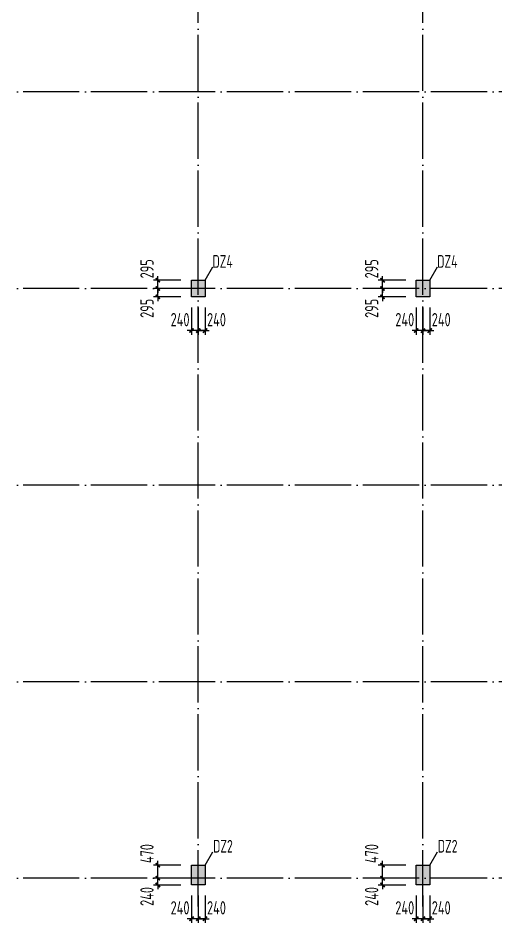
# Model space of a CAD drawing. Extents: x 492302 to 683319, y -252071 to 755100.
# Drawn here: x 545075 to 562085, y 493179 to 525401 of the extents above; entities that cross this region are included whole.
import ezdxf
from ezdxf.enums import TextEntityAlignment as Align

# ---------------------------------------------------------------- set-up
doc = ezdxf.new("R2010")
doc.units = 0
doc.header["$LTSCALE"] = 1000
doc.header["$MEASUREMENT"] = 0
doc.linetypes.add('DOTE', pattern=[2.42, 2, -0.2, 0.02, -0.2])
doc.layers.get('Defpoints').update_dxf_attribs({"color": 250})
for name, color, linetype in [('COLU', 253, 'Continuous'), ('COLU_DIM', 3, 'Continuous'), ('COLU_HATCH', 251, 'Continuous'), ('DOTE', 14, 'DOTE'), ('STAIR', 3, 'Continuous')]:
    doc.layers.add(name, color=color, linetype=linetype)
doc.styles.add('TSSD_Dimension', font='Tssdeng.shx', dxfattribs={"width": 0.7, "bigfont": 'hztxt.shx'})
doc.styles.add('TSSD_REIN', font='tssdeng.shx', dxfattribs={"width": 0.7, "bigfont": 'tssdchn.shx'})
doc.dimstyles.new('TSSD_150_150', dxfattribs={"dimtxt": 475, "dimasz": 150, "dimexe": 150, "dimexo": 375, "dimgap": 150, "dimtad": 1, "dimdec": 0, "dimzin": 0, "dimdsep": 46, "dimtxsty": 'TSSD_Dimension', "dimblk": 'ARCHTICK', "dimcen": 0, "dimdle": 150, "dimclrt": 7, "dimadec": 0, "dimazin": 0, "dimtfac": 1, "dimtdec": 0, "dimtix": 1, "dimtmove": 2, "dimatfit": 3, "dimfxl": 0, "dimtolj": 1, "dimtzin": 0, "dimarcsym": 0})

# ---------------------------------------------------------------- blocks, each defined once
blk = doc.blocks.new('_ArchTick')
at = {"color": 0, "linetype": 'ByBlock', "const_width": 0.4}
blk.add_lwpolyline([(-0.5, -0.5), (0.5, 0.5)], dxfattribs=at)
blk = doc.blocks.new('*D374')
at = {"layer": 'COLU_DIM', "color": 0, "lineweight": -2}
for p, q in [((551489, 494154), (551489, 493179)), ((551729, 494154), (551729, 493179)), ((551489, 493329), (551339, 493329)), ((551729, 493329), (551489, 493329)), ((551729, 493329), (551879, 493329))]:
    blk.add_line(p, q, dxfattribs=at)
at = {"layer": 'Defpoints', "color": 0}
for p in [(551489, 494529), (551729, 494529), (551489, 493329)]:
    blk.add_point(p, dxfattribs=at)
at = {"layer": 'COLU_DIM', "color": 0, "lineweight": -2, "xscale": 150, "yscale": 150, "zscale": 150}
blk.add_blockref('_ArchTick', (551489, 493329), dxfattribs=at)
at = {"layer": 'COLU_DIM', "color": 0, "lineweight": -2, "xscale": 150, "yscale": 150, "zscale": 150, "rotation": 180}
blk.add_blockref('_ArchTick', (551729, 493329), dxfattribs=at)
at = {"layer": 'COLU_DIM', "color": 7, "insert": (552138, 493717), "char_height": 475, "attachment_point": 5, "style": 'TSSD_Dimension'}
blk.add_mtext('\\A1;240', dxfattribs=at)
blk = doc.blocks.new('*D375')
at = {"layer": 'COLU_DIM', "color": 0, "lineweight": -2}
for p, q in [((551249, 494154), (551249, 493179)), ((551489, 494154), (551489, 493179)), ((551249, 493329), (551099, 493329)), ((551489, 493329), (551249, 493329)), ((551489, 493329), (551639, 493329))]:
    blk.add_line(p, q, dxfattribs=at)
at = {"layer": 'Defpoints', "color": 0}
for p in [(551249, 494529), (551489, 494529), (551249, 493329)]:
    blk.add_point(p, dxfattribs=at)
at = {"layer": 'COLU_DIM', "color": 0, "lineweight": -2, "xscale": 150, "yscale": 150, "zscale": 150}
blk.add_blockref('_ArchTick', (551249, 493329), dxfattribs=at)
at = {"layer": 'COLU_DIM', "color": 0, "lineweight": -2, "xscale": 150, "yscale": 150, "zscale": 150, "rotation": 180}
blk.add_blockref('_ArchTick', (551489, 493329), dxfattribs=at)
at = {"layer": 'COLU_DIM', "color": 7, "insert": (550841, 493717), "char_height": 475, "attachment_point": 5, "style": 'TSSD_Dimension'}
blk.add_mtext('\\A1;240', dxfattribs=at)
blk = doc.blocks.new('*D376')
at = {"layer": 'COLU_DIM', "color": 0, "lineweight": -2}
for p, q in [((550874, 494769), (549899, 494769)), ((550049, 494769), (550049, 494919)), ((550049, 494529), (550049, 494769)), ((550874, 494529), (549899, 494529)), ((550049, 494529), (550049, 494379))]:
    blk.add_line(p, q, dxfattribs=at)
at = {"layer": 'Defpoints', "color": 0}
for p in [(550049, 494769), (551249, 494769), (551249, 494529)]:
    blk.add_point(p, dxfattribs=at)
at = {"layer": 'COLU_DIM', "color": 0, "lineweight": -2, "xscale": 150, "yscale": 150, "zscale": 150}
for p, rotation in [((550049, 494769), 270), ((550049, 494529), 90)]:
    blk.add_blockref('_ArchTick', p, dxfattribs=dict(at, rotation=rotation))
at = {"layer": 'COLU_DIM', "color": 7, "insert": (549662, 494121), "char_height": 475, "attachment_point": 5, "rotation": 90, "style": 'TSSD_Dimension'}
blk.add_mtext('\\A1;240', dxfattribs=at)
blk = doc.blocks.new('*D377')
at = {"layer": 'COLU_DIM', "color": 0, "lineweight": -2}
for p, q in [((550049, 494619), (550049, 495389)), ((550874, 495239), (549899, 495239)), ((550874, 494769), (549899, 494769))]:
    blk.add_line(p, q, dxfattribs=at)
at = {"layer": 'Defpoints', "color": 0}
for p in [(550049, 495239), (551249, 495239), (551249, 494769)]:
    blk.add_point(p, dxfattribs=at)
at = {"layer": 'COLU_DIM', "color": 0, "lineweight": -2, "xscale": 150, "yscale": 150, "zscale": 150}
for p, rotation in [((550049, 495239), 90), ((550049, 494769), 270)]:
    blk.add_blockref('_ArchTick', p, dxfattribs=dict(at, rotation=rotation))
at = {"layer": 'COLU_DIM', "color": 7, "insert": (549662, 495648), "char_height": 475, "attachment_point": 5, "rotation": 90, "style": 'TSSD_Dimension'}
blk.add_mtext('\\A1;470', dxfattribs=at)
blk = doc.blocks.new('*D382')
at = {"layer": 'COLU_DIM', "color": 0, "lineweight": -2}
for p, q in [((559489, 494154), (559489, 493179)), ((559729, 494154), (559729, 493179)), ((559489, 493329), (559339, 493329)), ((559729, 493329), (559489, 493329)), ((559729, 493329), (559879, 493329))]:
    blk.add_line(p, q, dxfattribs=at)
at = {"layer": 'Defpoints', "color": 0}
for p in [(559489, 494529), (559729, 494529), (559489, 493329)]:
    blk.add_point(p, dxfattribs=at)
at = {"layer": 'COLU_DIM', "color": 0, "lineweight": -2, "xscale": 150, "yscale": 150, "zscale": 150}
blk.add_blockref('_ArchTick', (559489, 493329), dxfattribs=at)
at = {"layer": 'COLU_DIM', "color": 0, "lineweight": -2, "xscale": 150, "yscale": 150, "zscale": 150, "rotation": 180}
blk.add_blockref('_ArchTick', (559729, 493329), dxfattribs=at)
at = {"layer": 'COLU_DIM', "color": 7, "insert": (560138, 493717), "char_height": 475, "attachment_point": 5, "style": 'TSSD_Dimension'}
blk.add_mtext('\\A1;240', dxfattribs=at)
blk = doc.blocks.new('*D383')
at = {"layer": 'COLU_DIM', "color": 0, "lineweight": -2}
for p, q in [((559249, 494154), (559249, 493179)), ((559489, 494154), (559489, 493179)), ((559249, 493329), (559099, 493329)), ((559489, 493329), (559249, 493329)), ((559489, 493329), (559639, 493329))]:
    blk.add_line(p, q, dxfattribs=at)
at = {"layer": 'Defpoints', "color": 0}
for p in [(559249, 494529), (559489, 494529), (559249, 493329)]:
    blk.add_point(p, dxfattribs=at)
at = {"layer": 'COLU_DIM', "color": 0, "lineweight": -2, "xscale": 150, "yscale": 150, "zscale": 150}
blk.add_blockref('_ArchTick', (559249, 493329), dxfattribs=at)
at = {"layer": 'COLU_DIM', "color": 0, "lineweight": -2, "xscale": 150, "yscale": 150, "zscale": 150, "rotation": 180}
blk.add_blockref('_ArchTick', (559489, 493329), dxfattribs=at)
at = {"layer": 'COLU_DIM', "color": 7, "insert": (558841, 493717), "char_height": 475, "attachment_point": 5, "style": 'TSSD_Dimension'}
blk.add_mtext('\\A1;240', dxfattribs=at)
blk = doc.blocks.new('*D384')
at = {"layer": 'COLU_DIM', "color": 0, "lineweight": -2}
for p, q in [((558874, 494769), (557899, 494769)), ((558049, 494769), (558049, 494919)), ((558049, 494529), (558049, 494769)), ((558874, 494529), (557899, 494529)), ((558049, 494529), (558049, 494379))]:
    blk.add_line(p, q, dxfattribs=at)
at = {"layer": 'Defpoints', "color": 0}
for p in [(558049, 494769), (559249, 494769), (559249, 494529)]:
    blk.add_point(p, dxfattribs=at)
at = {"layer": 'COLU_DIM', "color": 0, "lineweight": -2, "xscale": 150, "yscale": 150, "zscale": 150}
for p, rotation in [((558049, 494769), 270), ((558049, 494529), 90)]:
    blk.add_blockref('_ArchTick', p, dxfattribs=dict(at, rotation=rotation))
at = {"layer": 'COLU_DIM', "color": 7, "insert": (557662, 494121), "char_height": 475, "attachment_point": 5, "rotation": 90, "style": 'TSSD_Dimension'}
blk.add_mtext('\\A1;240', dxfattribs=at)
blk = doc.blocks.new('*D385')
at = {"layer": 'COLU_DIM', "color": 0, "lineweight": -2}
for p, q in [((558049, 494619), (558049, 495389)), ((558874, 495239), (557899, 495239)), ((558874, 494769), (557899, 494769))]:
    blk.add_line(p, q, dxfattribs=at)
at = {"layer": 'Defpoints', "color": 0}
for p in [(558049, 495239), (559249, 495239), (559249, 494769)]:
    blk.add_point(p, dxfattribs=at)
at = {"layer": 'COLU_DIM', "color": 0, "lineweight": -2, "xscale": 150, "yscale": 150, "zscale": 150}
for p, rotation in [((558049, 495239), 90), ((558049, 494769), 270)]:
    blk.add_blockref('_ArchTick', p, dxfattribs=dict(at, rotation=rotation))
at = {"layer": 'COLU_DIM', "color": 7, "insert": (557662, 495648), "char_height": 475, "attachment_point": 5, "rotation": 90, "style": 'TSSD_Dimension'}
blk.add_mtext('\\A1;470', dxfattribs=at)
blk = doc.blocks.new('*D300')
at = {"layer": 'COLU_DIM', "color": 0, "lineweight": -2}
for p, q in [((551489, 515099), (551489, 514124)), ((551729, 515099), (551729, 514124)), ((551489, 514274), (551339, 514274)), ((551729, 514274), (551489, 514274)), ((551729, 514274), (551879, 514274))]:
    blk.add_line(p, q, dxfattribs=at)
at = {"layer": 'Defpoints', "color": 0}
for p in [(551489, 515474), (551729, 515474), (551489, 514274)]:
    blk.add_point(p, dxfattribs=at)
at = {"layer": 'COLU_DIM', "color": 0, "lineweight": -2, "xscale": 150, "yscale": 150, "zscale": 150}
blk.add_blockref('_ArchTick', (551489, 514274), dxfattribs=at)
at = {"layer": 'COLU_DIM', "color": 0, "lineweight": -2, "xscale": 150, "yscale": 150, "zscale": 150, "rotation": 180}
blk.add_blockref('_ArchTick', (551729, 514274), dxfattribs=at)
at = {"layer": 'COLU_DIM', "color": 7, "insert": (552138, 514662), "char_height": 475, "attachment_point": 5, "style": 'TSSD_Dimension'}
blk.add_mtext('\\A1;240', dxfattribs=at)
blk = doc.blocks.new('*D301')
at = {"layer": 'COLU_DIM', "color": 0, "lineweight": -2}
for p, q in [((551249, 515099), (551249, 514124)), ((551489, 515099), (551489, 514124)), ((551249, 514274), (551099, 514274)), ((551489, 514274), (551249, 514274)), ((551489, 514274), (551639, 514274))]:
    blk.add_line(p, q, dxfattribs=at)
at = {"layer": 'Defpoints', "color": 0}
for p in [(551249, 515474), (551489, 515474), (551249, 514274)]:
    blk.add_point(p, dxfattribs=at)
at = {"layer": 'COLU_DIM', "color": 0, "lineweight": -2, "xscale": 150, "yscale": 150, "zscale": 150}
blk.add_blockref('_ArchTick', (551249, 514274), dxfattribs=at)
at = {"layer": 'COLU_DIM', "color": 0, "lineweight": -2, "xscale": 150, "yscale": 150, "zscale": 150, "rotation": 180}
blk.add_blockref('_ArchTick', (551489, 514274), dxfattribs=at)
at = {"layer": 'COLU_DIM', "color": 7, "insert": (550841, 514662), "char_height": 475, "attachment_point": 5, "style": 'TSSD_Dimension'}
blk.add_mtext('\\A1;240', dxfattribs=at)
blk = doc.blocks.new('*D302')
at = {"layer": 'COLU_DIM', "color": 0, "lineweight": -2}
for p, q in [((550049, 515769), (550049, 515919)), ((550874, 515769), (549899, 515769)), ((550049, 515474), (550049, 515769)), ((550874, 515474), (549899, 515474)), ((550049, 515474), (550049, 515324))]:
    blk.add_line(p, q, dxfattribs=at)
at = {"layer": 'Defpoints', "color": 0}
for p in [(550049, 515769), (551249, 515769), (551249, 515474)]:
    blk.add_point(p, dxfattribs=at)
at = {"layer": 'COLU_DIM', "color": 0, "lineweight": -2, "xscale": 150, "yscale": 150, "zscale": 150}
for p, rotation in [((550049, 515769), 270), ((550049, 515474), 90)]:
    blk.add_blockref('_ArchTick', p, dxfattribs=dict(at, rotation=rotation))
at = {"layer": 'COLU_DIM', "color": 7, "insert": (549662, 515066), "char_height": 475, "attachment_point": 5, "rotation": 90, "style": 'TSSD_Dimension'}
blk.add_mtext('\\A1;295', dxfattribs=at)
blk = doc.blocks.new('*D303')
at = {"layer": 'COLU_DIM', "color": 0, "lineweight": -2}
for p, q in [((550049, 516064), (550049, 516214)), ((550874, 516064), (549899, 516064)), ((550049, 515769), (550049, 516064)), ((550874, 515769), (549899, 515769)), ((550049, 515769), (550049, 515619))]:
    blk.add_line(p, q, dxfattribs=at)
at = {"layer": 'Defpoints', "color": 0}
for p in [(550049, 516064), (551249, 516064), (551249, 515769)]:
    blk.add_point(p, dxfattribs=at)
at = {"layer": 'COLU_DIM', "color": 0, "lineweight": -2, "xscale": 150, "yscale": 150, "zscale": 150}
for p, rotation in [((550049, 516064), 270), ((550049, 515769), 90)]:
    blk.add_blockref('_ArchTick', p, dxfattribs=dict(at, rotation=rotation))
at = {"layer": 'COLU_DIM', "color": 7, "insert": (549662, 516473), "char_height": 475, "attachment_point": 5, "rotation": 90, "style": 'TSSD_Dimension'}
blk.add_mtext('\\A1;295', dxfattribs=at)
blk = doc.blocks.new('*D304')
at = {"layer": 'COLU_DIM', "color": 0, "lineweight": -2}
for p, q in [((559489, 515099), (559489, 514124)), ((559729, 515099), (559729, 514124)), ((559489, 514274), (559339, 514274)), ((559729, 514274), (559489, 514274)), ((559729, 514274), (559879, 514274))]:
    blk.add_line(p, q, dxfattribs=at)
at = {"layer": 'Defpoints', "color": 0}
for p in [(559489, 515474), (559729, 515474), (559489, 514274)]:
    blk.add_point(p, dxfattribs=at)
at = {"layer": 'COLU_DIM', "color": 0, "lineweight": -2, "xscale": 150, "yscale": 150, "zscale": 150}
blk.add_blockref('_ArchTick', (559489, 514274), dxfattribs=at)
at = {"layer": 'COLU_DIM', "color": 0, "lineweight": -2, "xscale": 150, "yscale": 150, "zscale": 150, "rotation": 180}
blk.add_blockref('_ArchTick', (559729, 514274), dxfattribs=at)
at = {"layer": 'COLU_DIM', "color": 7, "insert": (560138, 514662), "char_height": 475, "attachment_point": 5, "style": 'TSSD_Dimension'}
blk.add_mtext('\\A1;240', dxfattribs=at)
blk = doc.blocks.new('*D305')
at = {"layer": 'COLU_DIM', "color": 0, "lineweight": -2}
for p, q in [((559249, 515099), (559249, 514124)), ((559489, 515099), (559489, 514124)), ((559249, 514274), (559099, 514274)), ((559489, 514274), (559249, 514274)), ((559489, 514274), (559639, 514274))]:
    blk.add_line(p, q, dxfattribs=at)
at = {"layer": 'Defpoints', "color": 0}
for p in [(559249, 515474), (559489, 515474), (559249, 514274)]:
    blk.add_point(p, dxfattribs=at)
at = {"layer": 'COLU_DIM', "color": 0, "lineweight": -2, "xscale": 150, "yscale": 150, "zscale": 150}
blk.add_blockref('_ArchTick', (559249, 514274), dxfattribs=at)
at = {"layer": 'COLU_DIM', "color": 0, "lineweight": -2, "xscale": 150, "yscale": 150, "zscale": 150, "rotation": 180}
blk.add_blockref('_ArchTick', (559489, 514274), dxfattribs=at)
at = {"layer": 'COLU_DIM', "color": 7, "insert": (558841, 514662), "char_height": 475, "attachment_point": 5, "style": 'TSSD_Dimension'}
blk.add_mtext('\\A1;240', dxfattribs=at)
blk = doc.blocks.new('*D306')
at = {"layer": 'COLU_DIM', "color": 0, "lineweight": -2}
for p, q in [((558049, 515769), (558049, 515919)), ((558874, 515769), (557899, 515769)), ((558049, 515474), (558049, 515769)), ((558874, 515474), (557899, 515474)), ((558049, 515474), (558049, 515324))]:
    blk.add_line(p, q, dxfattribs=at)
at = {"layer": 'Defpoints', "color": 0}
for p in [(558049, 515769), (559249, 515769), (559249, 515474)]:
    blk.add_point(p, dxfattribs=at)
at = {"layer": 'COLU_DIM', "color": 0, "lineweight": -2, "xscale": 150, "yscale": 150, "zscale": 150}
for p, rotation in [((558049, 515769), 270), ((558049, 515474), 90)]:
    blk.add_blockref('_ArchTick', p, dxfattribs=dict(at, rotation=rotation))
at = {"layer": 'COLU_DIM', "color": 7, "insert": (557662, 515066), "char_height": 475, "attachment_point": 5, "rotation": 90, "style": 'TSSD_Dimension'}
blk.add_mtext('\\A1;295', dxfattribs=at)
blk = doc.blocks.new('*D307')
at = {"layer": 'COLU_DIM', "color": 0, "lineweight": -2}
for p, q in [((558049, 516064), (558049, 516214)), ((558874, 516064), (557899, 516064)), ((558049, 515769), (558049, 516064)), ((558874, 515769), (557899, 515769)), ((558049, 515769), (558049, 515619))]:
    blk.add_line(p, q, dxfattribs=at)
at = {"layer": 'Defpoints', "color": 0}
for p in [(558049, 516064), (559249, 516064), (559249, 515769)]:
    blk.add_point(p, dxfattribs=at)
at = {"layer": 'COLU_DIM', "color": 0, "lineweight": -2, "xscale": 150, "yscale": 150, "zscale": 150}
for p, rotation in [((558049, 516064), 270), ((558049, 515769), 90)]:
    blk.add_blockref('_ArchTick', p, dxfattribs=dict(at, rotation=rotation))
at = {"layer": 'COLU_DIM', "color": 7, "insert": (557662, 516473), "char_height": 475, "attachment_point": 5, "rotation": 90, "style": 'TSSD_Dimension'}
blk.add_mtext('\\A1;295', dxfattribs=at)

msp = doc.modelspace()

# ---------------------------------------------------------------- hatches: boundary and pattern name
at = {"layer": 'COLU_HATCH'}
for points in [[(551249.4, 515474.3), (551249.4, 516064.3), (551729.4, 516064.3), (551729.4, 515474.3)], [(559249.4, 515474.3), (559249.4, 516064.3), (559729.4, 516064.3), (559729.4, 515474.3)], [(551249.4, 494529.3), (551249.4, 495239.3), (551729.4, 495239.3), (551729.4, 494529.3)], [(559249.4, 494529.3), (559249.4, 495239.3), (559729.4, 495239.3), (559729.4, 494529.3)]]:
    msp.add_hatch(color=256, dxfattribs=at).paths.add_polyline_path(points)

# ---------------------------------------------------------------- linework, layer by layer
at = {"layer": 'COLU'}
for points in [[(551249.4, 515474.3), (551249.4, 516064.3), (551729.4, 516064.3), (551729.4, 515474.3)], [(559249.4, 515474.3), (559249.4, 516064.3), (559729.4, 516064.3), (559729.4, 515474.3)], [(551249.4, 494529.3), (551249.4, 495239.3), (551729.4, 495239.3), (551729.4, 494529.3)], [(559249.4, 494529.3), (559249.4, 495239.3), (559729.4, 495239.3), (559729.4, 494529.3)]]:
    msp.add_lwpolyline(points, close=True, dxfattribs=at)
at = {"layer": 'DOTE'}
for p, q in [((551489.4, 493769.3), (551489.4, 537769.3)), ((559489.4, 493769.3), (559489.4, 537769.3)), ((600489.4, 522769.3), (526489.4, 522769.3)), ((600489.4, 515769.3), (526489.4, 515769.3)), ((600489.4, 508769.3), (526489.4, 508769.3)), ((600489.4, 501769.3), (526489.4, 501769.3)), ((600489.4, 494769.3), (526489.4, 494769.3))]:
    msp.add_line(p, q, dxfattribs=at)
at = {"layer": 'STAIR'}
for p, q in [((551729.4, 516064.3), (552002.4, 516540.2)), ((559729.4, 516064.3), (560002.4, 516540.2)), ((551729.4, 495239.3), (552002.4, 495715.2)), ((559729.4, 495239.3), (560002.4, 495715.2))]:
    msp.add_line(p, q, dxfattribs=at)

# ---------------------------------------------------------------- texts
at = {"layer": 'STAIR', "style": 'TSSD_REIN', "width": 0.7}
for s, p in [('DZ4', (552718.1, 516511)), ('DZ4', (560718.1, 516511)), ('DZ2', (552718.1, 495686)), ('DZ2', (560718.1, 495686))]:
    msp.add_text(s, height=450, dxfattribs=at).set_placement(p, align=Align.RIGHT)

# ---------------------------------------------------------------- dimensions: what is measured, and where the dimension line sits
at = {"layer": 'COLU_DIM'}
for base, p1, p2, angle, picture, middle in [((550049.4, 516064.3), (551249.4, 515769.3), (551249.4, 516064.3), 90, '*D303', (549661.9, 516472.9)), ((558049.4, 516064.3), (559249.4, 515769.3), (559249.4, 516064.3), 90, '*D307', (557661.9, 516472.9)), ((550049.4, 515769.3), (551249.4, 515474.3), (551249.4, 515769.3), 90, '*D302', (549661.9, 515065.7)), ((558049.4, 515769.3), (559249.4, 515474.3), (559249.4, 515769.3), 90, '*D306', (557661.9, 515065.7)), ((551249.4, 514274.3), (551489.4, 515474.3), (551249.4, 515474.3), 180, '*D301', (550840.8, 514661.8)), ((551489.4, 514274.3), (551729.4, 515474.3), (551489.4, 515474.3), 180, '*D300', (552138, 514661.8)), ((559249.4, 514274.3), (559489.4, 515474.3), (559249.4, 515474.3), 180, '*D305', (558840.8, 514661.8)), ((559489.4, 514274.3), (559729.4, 515474.3), (559489.4, 515474.3), 180, '*D304', (560138, 514661.8)), ((550049.4, 495239.3), (551249.4, 494769.3), (551249.4, 495239.3), 90, '*D377', (549661.9, 495647.9)), ((558049.4, 495239.3), (559249.4, 494769.3), (559249.4, 495239.3), 90, '*D385', (557661.9, 495647.9)), ((550049.4, 494769.3), (551249.4, 494529.3), (551249.4, 494769.3), 90, '*D376', (549661.9, 494120.7)), ((558049.4, 494769.3), (559249.4, 494529.3), (559249.4, 494769.3), 90, '*D384', (557661.9, 494120.7)), ((551249.4, 493329.3), (551489.4, 494529.3), (551249.4, 494529.3), 180, '*D375', (550840.8, 493716.8)), ((551489.4, 493329.3), (551729.4, 494529.3), (551489.4, 494529.3), 180, '*D374', (552138, 493716.8)), ((559249.4, 493329.3), (559489.4, 494529.3), (559249.4, 494529.3), 180, '*D383', (558840.8, 493716.8)), ((559489.4, 493329.3), (559729.4, 494529.3), (559489.4, 494529.3), 180, '*D382', (560138, 493716.8))]:
    dim = msp.add_linear_dim(base=base, p1=p1, p2=p2, angle=angle, dimstyle='TSSD_150_150', dxfattribs=at)
    dim.commit()
    dim.dimension.update_dxf_attribs({"geometry": picture, "text_midpoint": middle, "dimtype": 160})

doc.saveas('drawing.dxf')
